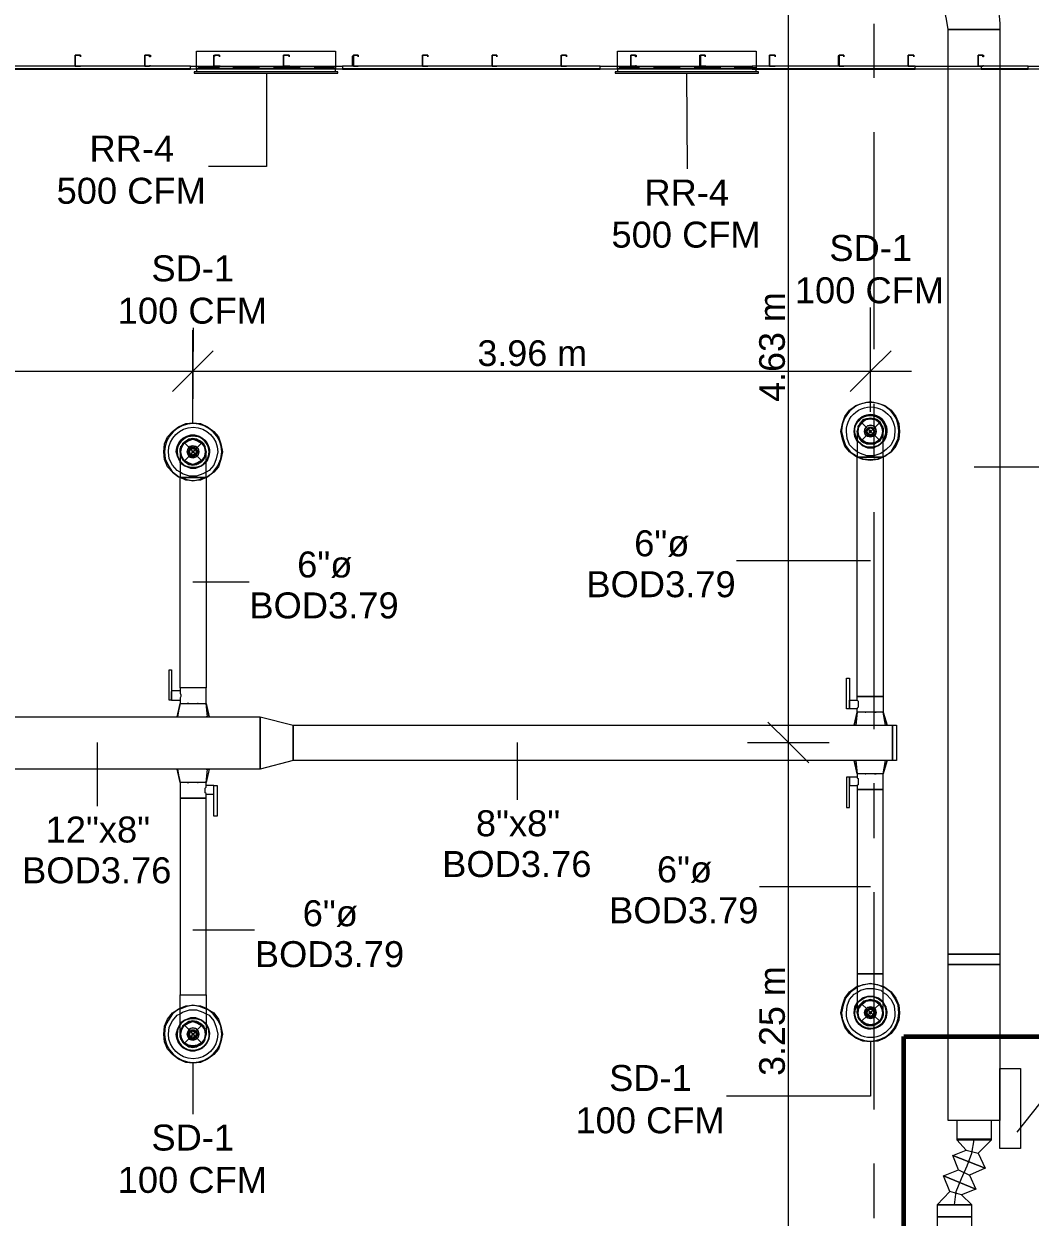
# Model space of a CAD drawing. Header units: metres. Extents: x -2 to 207, y -8 to 52.
# Drawn here: x 35.04 to 40.92, y 14.51 to 21.48 of the extents above; entities that cross this region are included whole.
import ezdxf

# ---------------------------------------------------------------- set-up
doc = ezdxf.new("R2010")
doc.units = ezdxf.units.M
doc.layers.add('HVAC - Ductos', color=5, linetype='Continuous', lineweight=0)
doc.layers.add('PDF_Text', color=7, linetype='Continuous', lineweight=0)
doc.layers.add('PDF_Geometry', color=7, linetype='Continuous', lineweight=0, true_color=0xaaaaaa)
doc.styles.add('PDF Helvetica', font='')
doc.styles.get('PDF Helvetica').set_extended_font_data('Helvetica')

msp = doc.modelspace()

# ---------------------------------------------------------------- linework, layer by layer
at = {"layer": 'HVAC - Ductos', "lineweight": 0}
for points in [[(39.5074, 9.1378), (39.5074, 10.0678), (39.5074, 14.0264), (39.5074, 17.2794), (39.5074, 22.1452)], [(36.8728, 21.2014), (36.8591, 21.2014), (36.8591, 21.2197), (36.0481, 21.2197), (36.0481, 21.3205), (36.8591, 21.3205), (36.8591, 21.2197), (36.0481, 21.2197), (36.0481, 21.2014), (36.0344, 21.2014), (36.0344, 21.1922), (36.8728, 21.1922), (36.8728, 21.2014), (36.0344, 21.2014)], [(39.3332, 21.2014), (39.3195, 21.2014), (39.3195, 21.2197), (38.5085, 21.2197), (38.5085, 21.3205), (39.3195, 21.3205), (39.3195, 21.2197), (38.5085, 21.2197), (38.5085, 21.2014), (38.4948, 21.2014), (38.4948, 21.1922), (39.3332, 21.1922), (39.3332, 21.2014), (38.4948, 21.2014)], [(36.0573, 21.1922), (36.8499, 21.1922)], [(36.4559, 21.1922), (36.4559, 20.647), (36.1169, 20.647)], [(38.5177, 21.1922), (39.3103, 21.1922)], [(38.9117, 21.1922), (38.9163, 20.6332)], [(39.9884, 19.2725), (39.9884, 19.8223)], [(36.0252, 19.1488), (36.0298, 19.7032)], [(36.0252, 19.2129), (36.0252, 19.4511), (36.0252, 19.6894)], [(39.9884, 19.2129), (39.9884, 19.4511), (39.9884, 19.6894)], [(36.1444, 19.5703), (36.0252, 19.4511), (35.9061, 19.332)], [(40.1075, 19.5703), (39.9884, 19.4511), (39.8693, 19.332)], [(28.1402, 19.4511), (30.8113, 19.4511), (31.4435, 19.4511), (32.5157, 19.4511), (36.0252, 19.4511), (40.2267, 19.4511)], [(39.9151, 19.1258), (39.9151, 19.1304), (39.9197, 19.1304)], [(39.9197, 19.0754), (39.9151, 19.0984), (39.9197, 19.1258)], [(39.9243, 19.1396), (39.9197, 19.135)], [(39.9243, 19.1304), (39.9334, 19.1534), (39.9564, 19.1671)], [(39.9564, 19.1671), (39.9564, 19.1716), (39.961, 19.1716)], [(39.961, 19.1671), (39.9884, 19.1716), (40.0113, 19.1671)], [(40.0113, 19.1716), (40.0159, 19.1716), (40.0205, 19.1671)], [(40.0205, 19.1671), (40.0388, 19.1534), (40.0526, 19.1304)], [(40.0572, 19.1304), (40.0572, 19.1258)], [(40.0572, 19.1258), (40.0617, 19.0984), (40.0572, 19.0754), (40.0572, 19.0708), (40.0572, 19.0663)], [(35.9932, 19.048), (35.9978, 19.048), (36.0024, 19.048)], [(36.0024, 19.048), (36.0252, 19.0526), (36.0527, 19.048)], [(36.0527, 19.048), (36.0573, 19.048)], [(39.9105, 19.0984), (39.9105, 19.0938), (39.9105, 19.0754), (39.9105, 19.0434), (39.9105, 19.0067), (39.9105, 18.9655), (39.9105, 18.9472), (39.9151, 18.9472), (39.9197, 18.9472), (39.9334, 18.9472), (39.9472, 18.9472), (39.9655, 18.9472), (39.9884, 18.9472), (40.0068, 18.9472), (40.025, 18.9472), (40.0434, 18.9472), (40.0526, 18.9472), (40.0617, 18.9472), (40.0617, 18.9884), (40.0617, 19.0296), (40.0617, 19.0617), (40.0617, 19.0846), (40.0617, 19.0984)], [(39.9105, 19.0938), (39.9151, 19.08), (39.9197, 19.0617), (39.9334, 19.0434), (39.9472, 19.0342), (39.9655, 19.025), (39.9884, 19.025), (39.961, 19.0296), (39.9564, 19.0296)], [(39.9197, 19.0663), (39.9151, 19.0708), (39.9151, 19.0754)], [(39.9564, 19.0342), (39.9334, 19.048), (39.9243, 19.0663)], [(40.0205, 19.0296), (40.0159, 19.0296), (40.0113, 19.0296), (39.9884, 19.025), (40.0068, 19.025), (40.025, 19.0342), (40.0434, 19.0434), (40.0526, 19.0617), (40.0617, 19.08), (40.0617, 19.0938)], [(40.0526, 19.0663), (40.0388, 19.048), (40.0205, 19.0342)], [(35.9565, 18.9563), (35.9519, 18.9792), (35.9565, 19.0022)], [(35.9519, 18.9792), (35.9519, 18.9747), (35.9519, 18.9563), (35.9519, 18.9243), (35.9519, 18.8876), (35.9519, 18.8464), (35.9519, 18.8281), (35.9611, 18.8281), (35.9748, 18.8281), (35.9886, 18.8281), (36.007, 18.8281), (36.0252, 18.8281), (36.0481, 18.8281), (36.0665, 18.8281), (36.0802, 18.8281), (36.094, 18.8281), (36.0986, 18.8281), (36.1032, 18.8281), (36.1032, 18.8693), (36.1032, 18.9105), (36.1032, 18.9426), (36.1032, 18.9655), (36.1032, 18.9792)], [(35.9519, 18.9747), (35.9519, 18.9609), (35.9611, 18.9426), (35.9748, 18.9243), (35.9886, 18.9151), (36.007, 18.9059), (36.0252, 18.9013), (36.0481, 18.9059), (36.0665, 18.9151), (36.0802, 18.9243), (36.094, 18.9426), (36.0986, 18.9609), (36.1032, 18.9747)], [(35.9565, 19.0067), (35.9565, 19.0113)], [(35.9611, 19.0113), (35.9748, 19.0296), (35.9978, 19.0434)], [(36.0573, 19.0434), (36.0802, 19.0296), (36.094, 19.0113)], [(36.094, 19.0113), (36.0986, 19.0067)], [(36.094, 19.0022), (36.0986, 18.9792), (36.094, 18.9563)], [(40.0617, 18.9792), (40.048, 18.9701), (40.0068, 18.9563), (39.9655, 18.9563), (39.9288, 18.9701), (39.9105, 18.9792)], [(35.9565, 18.9472), (35.9565, 18.9518)], [(35.9978, 18.9151), (35.9748, 18.9288), (35.9611, 18.9472)], [(36.0024, 18.9059), (35.9978, 18.9105), (35.9932, 18.9105)], [(36.0527, 18.9105), (36.0252, 18.9059), (36.0024, 18.9105)], [(36.0573, 18.9105), (36.0527, 18.9059)], [(36.0986, 18.9518), (36.094, 18.9472), (36.0802, 18.9288), (36.0573, 18.9151)], [(39.9105, 18.9518), (39.9426, 18.938), (39.9884, 18.9334), (40.0296, 18.938), (40.0617, 18.9518)], [(40.0617, 18.9472), (40.0296, 18.9334), (39.9884, 18.9288), (39.9426, 18.9334), (39.9105, 18.9472)], [(40.0617, 18.9472), (40.0526, 18.9472), (40.0434, 18.9472), (40.025, 18.9472), (40.0068, 18.9472), (39.9884, 18.9472), (39.9655, 18.9472), (39.9472, 18.9472), (39.9334, 18.9472), (39.9197, 18.9472), (39.9151, 18.9472), (39.9105, 18.9472)], [(36.1032, 18.8601), (36.0848, 18.8509), (36.0481, 18.8372), (36.007, 18.8372), (35.9657, 18.8509), (35.9519, 18.8601)], [(40.5932, 18.8921), (41.143, 18.8921)], [(35.9519, 18.8326), (35.984, 18.8189), (36.0252, 18.8097), (36.071, 18.8189), (36.1032, 18.8326)], [(36.1032, 18.8281), (36.071, 18.8143), (36.0252, 18.8097), (35.984, 18.8143), (35.9519, 18.8281)], [(36.1032, 18.8281), (36.0986, 18.8281), (36.094, 18.8281), (36.0802, 18.8281), (36.0665, 18.8281), (36.0481, 18.8281), (36.0252, 18.8281), (36.007, 18.8281), (35.9886, 18.8281), (35.9748, 18.8281), (35.9611, 18.8281), (35.9519, 18.8281)], [(39.9884, 18.3423), (39.2049, 18.3423)], [(36.0252, 18.2187), (36.3551, 18.2187)], [(39.8647, 17.481), (39.8647, 17.4856), (39.8647, 17.4902), (39.8647, 17.4948), (39.8647, 17.5039), (39.8647, 17.5085), (39.8647, 17.5176), (39.8647, 17.5222), (39.8647, 17.5268), (39.9105, 17.5268), (39.9105, 17.5497), (39.9151, 17.5497), (39.9197, 17.5497), (39.9334, 17.5497), (39.9472, 17.5497), (39.9655, 17.5497), (39.9884, 17.5497), (40.0068, 17.5497), (40.025, 17.5497), (40.0434, 17.5497), (40.0526, 17.5497), (40.0617, 17.5497), (40.0617, 17.4581), (40.0572, 17.4581), (40.0526, 17.4581), (40.0434, 17.4581), (40.025, 17.4581), (40.0068, 17.4581), (39.9884, 17.4581), (39.9655, 17.4581), (39.9472, 17.4581), (39.9334, 17.4581), (39.9197, 17.4581), (39.9151, 17.4581), (39.9105, 17.4581), (39.9105, 17.4764), (39.8647, 17.4764), (39.8464, 17.4764), (39.8464, 17.6551), (39.8647, 17.6551), (39.8647, 17.4764)], [(36.1077, 17.4306), (36.1032, 17.4306), (36.1123, 17.4306), (36.1032, 17.5085), (36.1032, 17.6001), (36.0986, 17.6001), (36.094, 17.6001), (36.0802, 17.6001), (36.0665, 17.6001), (36.0481, 17.6001), (36.0252, 17.6001), (36.007, 17.6001), (35.9886, 17.6001), (35.9748, 17.6001), (35.9611, 17.6001), (35.9519, 17.6001), (35.9519, 17.5818), (35.9015, 17.5818)], [(35.9519, 17.5818), (35.9519, 17.5773), (35.9519, 17.5727), (35.9519, 17.5681), (35.9565, 17.5589), (35.9565, 17.5497), (35.9519, 17.5406), (35.9519, 17.536), (35.9519, 17.5314), (35.9519, 17.5268)], [(35.9015, 17.5314), (35.9015, 17.536), (35.9015, 17.5406), (35.9015, 17.5497), (35.9015, 17.5543), (35.9015, 17.5589), (35.9015, 17.5681), (35.9015, 17.5727), (35.9015, 17.5773)], [(35.9015, 17.5268), (35.9519, 17.5268), (35.9519, 17.5085), (35.9565, 17.5085), (35.9519, 17.5085), (35.9565, 17.5085), (35.9611, 17.5085), (35.9748, 17.5085), (35.9886, 17.5085), (36.007, 17.5085), (36.0252, 17.5085), (36.0481, 17.5085), (36.0665, 17.5085), (36.0802, 17.5085), (36.094, 17.5085), (36.0986, 17.5085), (36.1032, 17.5085)], [(39.9105, 17.5268), (39.9151, 17.5222), (39.9151, 17.5176), (39.9151, 17.5085), (39.9151, 17.4994), (39.9151, 17.4902), (39.9151, 17.4856), (39.9105, 17.481), (39.9105, 17.4764)], [(35.9382, 17.4306), (35.9519, 17.5085), (35.9336, 17.4306), (35.9382, 17.4306), (35.9427, 17.4306), (35.9519, 17.4306)], [(35.9336, 17.4306), (35.9519, 17.5085)], [(36.1214, 17.4306), (36.1032, 17.5085), (36.1214, 17.4306)], [(39.8922, 17.3802), (39.9105, 17.4581), (39.8922, 17.3802)], [(39.9105, 17.4581), (39.9013, 17.3802), (39.9105, 17.3802)], [(40.0617, 17.3802), (40.0709, 17.3802), (40.0754, 17.3802), (40.08, 17.3802), (40.0846, 17.3802), (40.0617, 17.4581), (40.0846, 17.3802), (40.08, 17.3802)], [(40.0754, 17.3802), (40.0617, 17.4581)], [(35.9565, 17.4306), (35.9703, 17.4306), (35.9748, 17.4306)], [(35.9794, 17.4306), (35.984, 17.4306), (35.9932, 17.4306), (36.007, 17.4306), (36.0115, 17.4306), (36.0161, 17.4306), (36.039, 17.4306)], [(36.0436, 17.4306), (36.0481, 17.4306), (36.0619, 17.4306), (36.071, 17.4306), (36.0756, 17.4306), (36.0802, 17.4306), (36.0986, 17.4306)], [(36.4193, 17.4306), (36.6117, 17.3802)], [(36.4193, 17.1237), (36.4193, 17.4306)], [(36.6117, 17.3802), (36.6117, 17.1741)], [(39.3882, 17.3986), (39.5074, 17.2794), (39.6264, 17.1603)], [(39.9151, 17.3802), (39.9334, 17.3802), (39.938, 17.3802), (39.9426, 17.3802), (39.9518, 17.3802), (39.9655, 17.3802), (39.9701, 17.3802)], [(39.9747, 17.3802), (39.9976, 17.3802), (40.0022, 17.3802), (40.0068, 17.3802), (40.0205, 17.3802), (40.0296, 17.3802), (40.0342, 17.3802), (40.0434, 17.3802), (40.0572, 17.3802)], [(35.4663, 17.2794), (35.4663, 16.9083)], [(37.9221, 17.2794), (37.9221, 16.945)], [(39.2691, 17.2794), (39.5074, 17.2794), (39.7456, 17.2794)], [(36.6117, 17.1741), (36.4193, 17.1237)], [(40.0617, 17.0961), (40.0572, 17.0961), (40.0526, 17.0961), (40.0434, 17.0961), (40.025, 17.0961), (40.0068, 17.0961), (39.9884, 17.0961), (39.9655, 17.0961), (39.9472, 17.0961), (39.9334, 17.0961), (39.9197, 17.0961), (39.9151, 17.0961), (39.9105, 17.0961), (39.9105, 17.0779), (39.8647, 17.0779), (39.8464, 17.0779), (39.8464, 16.8992), (39.8647, 16.8992), (39.8647, 17.0779), (39.8647, 17.0733), (39.8647, 17.0687), (39.8647, 17.0641), (39.8647, 17.0595), (39.8647, 17.0503), (39.8647, 17.0458), (39.8647, 17.0366), (39.8647, 17.032), (39.8647, 17.0275), (39.9105, 17.0275), (39.9105, 17.0045), (39.9151, 17.0045), (39.9197, 17.0045), (39.9334, 17.0045), (39.9472, 17.0045), (39.9655, 17.0045), (39.9884, 17.0045), (40.0068, 17.0045), (40.025, 17.0045), (40.0434, 17.0045), (40.0526, 17.0045), (40.0617, 17.0045), (40.0617, 17.0961), (40.0754, 17.1741)], [(39.9105, 17.1741), (39.9013, 17.1741), (39.8967, 17.1741), (39.8922, 17.1741), (39.8967, 17.1741)], [(39.8922, 17.1741), (39.9105, 17.0961), (39.8922, 17.1741)], [(39.9013, 17.1741), (39.9105, 17.0961)], [(39.9701, 17.1741), (39.9655, 17.1741), (39.9518, 17.1741), (39.9426, 17.1741), (39.938, 17.1741), (39.9334, 17.1741), (39.9151, 17.1741)], [(40.0572, 17.1741), (40.0434, 17.1741), (40.0342, 17.1741), (40.0296, 17.1741), (40.0205, 17.1741), (40.0068, 17.1741), (40.0022, 17.1741), (39.9976, 17.1741), (39.9747, 17.1741)], [(40.08, 17.1741), (40.0846, 17.1741), (40.0617, 17.0961), (40.0846, 17.1741), (40.08, 17.1741), (40.0754, 17.1741), (40.0709, 17.1741), (40.0617, 17.1741)], [(35.9519, 17.1237), (35.9427, 17.1237), (35.9382, 17.1237), (35.9336, 17.1237)], [(35.9336, 17.1237), (35.9519, 17.0458), (35.9336, 17.1237)], [(35.9519, 17.0458), (35.9565, 17.0458), (35.9519, 17.0458), (35.9382, 17.1237)], [(36.1032, 17.1237), (36.1123, 17.1237), (36.1169, 17.1237), (36.1214, 17.1237), (36.1032, 17.0458), (36.0986, 17.0458), (36.094, 17.0458), (36.0802, 17.0458), (36.0665, 17.0458), (36.0481, 17.0458), (36.0252, 17.0458), (36.007, 17.0458), (35.9886, 17.0458), (35.9748, 17.0458), (35.9611, 17.0458), (35.9565, 17.0458), (35.9519, 17.0458), (35.9519, 16.9541), (35.9611, 16.9541), (35.9748, 16.9541), (35.9886, 16.9541), (36.007, 16.9541), (36.0252, 16.9541), (36.0481, 16.9541), (36.0665, 16.9541), (36.0802, 16.9541), (36.094, 16.9541), (36.0986, 16.9541), (36.1032, 16.9541), (36.1032, 16.977), (36.149, 16.977), (36.149, 16.9816), (36.149, 16.9862), (36.149, 16.9954), (36.149, 16.9999), (36.149, 17.0091), (36.149, 17.0137), (36.149, 17.0183), (36.149, 17.0229)], [(35.9748, 17.1237), (35.9703, 17.1237), (35.9565, 17.1237)], [(36.039, 17.1237), (36.0161, 17.1237), (36.0115, 17.1237), (36.007, 17.1237), (35.9932, 17.1237), (35.984, 17.1237), (35.9794, 17.1237)], [(36.0986, 17.1237), (36.0802, 17.1237), (36.0756, 17.1237), (36.071, 17.1237), (36.0619, 17.1237), (36.0481, 17.1237), (36.0436, 17.1237)], [(36.149, 17.0275), (36.1032, 17.0275), (36.1032, 17.0458), (36.1123, 17.1237)], [(36.1169, 17.1237), (36.1214, 17.1237), (36.1032, 17.0458)], [(36.1032, 16.977), (36.1032, 16.9816), (36.0986, 16.9862), (36.0986, 16.9954), (36.0986, 17.0045), (36.0986, 17.0137), (36.1032, 17.0183), (36.1032, 17.0229), (36.1032, 17.0275)], [(39.9105, 17.0779), (39.9105, 17.0733), (39.9151, 17.0687), (39.9151, 17.0641), (39.9151, 17.0549), (39.9151, 17.0458), (39.9151, 17.0366), (39.9151, 17.032), (39.9105, 17.0275)], [(39.9884, 16.4364), (39.3378, 16.4364)], [(36.0252, 16.1844), (36.3872, 16.1844)], [(40.0617, 15.8545), (40.0709, 15.8499), (40.1075, 15.8225), (40.135, 15.7858), (40.1534, 15.7446), (40.1579, 15.6988), (40.1534, 15.6575), (40.135, 15.6163), (40.1075, 15.5796), (40.0709, 15.5521), (40.0296, 15.5338), (39.9884, 15.5292), (39.9426, 15.5338), (39.9013, 15.5521), (39.8647, 15.5796), (39.8372, 15.6163), (39.8235, 15.6575), (39.8143, 15.6988), (39.8235, 15.7446), (39.8372, 15.7858), (39.8647, 15.8225), (39.9013, 15.8499), (39.9105, 15.8545)], [(39.9105, 15.8545), (39.9426, 15.8636), (39.9884, 15.8728), (40.0296, 15.8636), (40.0617, 15.8545)], [(40.0617, 15.8499), (40.0296, 15.8636), (39.9884, 15.8682), (39.9426, 15.8636), (39.9105, 15.8499)], [(39.9105, 15.8179), (39.9288, 15.8316), (39.9655, 15.8408), (40.0068, 15.8408), (40.048, 15.8316), (40.0617, 15.8179)], [(35.9519, 15.575), (35.9519, 15.5796), (35.9519, 15.5933), (35.9519, 15.6209), (35.9519, 15.653), (35.9519, 15.6988), (35.9519, 15.7492), (35.9519, 15.8041), (35.9611, 15.8041), (35.9748, 15.8041), (35.9886, 15.8041), (36.007, 15.8041), (36.0252, 15.8041), (36.0481, 15.8041), (36.0665, 15.8041), (36.0802, 15.8041), (36.094, 15.8041), (36.0986, 15.8041), (36.1032, 15.8041), (36.1032, 15.7674), (36.1032, 15.717), (36.1032, 15.6712), (36.1032, 15.63), (36.1032, 15.6025), (36.1032, 15.5796), (36.1032, 15.575), (36.0986, 15.5567), (36.094, 15.5384), (36.0802, 15.5201), (36.0665, 15.5109), (36.0802, 15.5201), (36.094, 15.5384), (36.0986, 15.5567), (36.1032, 15.575), (36.1032, 15.5842), (36.1032, 15.575)], [(39.9105, 15.7079), (39.9151, 15.7216), (39.9197, 15.74), (39.9334, 15.7537), (39.9564, 15.7674), (39.9564, 15.772), (39.961, 15.772)], [(40.0113, 15.772), (40.0159, 15.772), (40.0205, 15.7674), (40.0388, 15.7537), (40.0526, 15.7354), (40.0572, 15.7216), (40.0617, 15.6988), (40.0572, 15.6804), (40.0526, 15.6621), (40.0388, 15.6484), (40.025, 15.6346), (40.0068, 15.63), (39.9884, 15.6254), (39.9701, 15.63), (39.9518, 15.6346), (39.9334, 15.6484), (39.9243, 15.6621)], [(40.0617, 15.7079), (40.0617, 15.7216), (40.0526, 15.74), (40.0434, 15.7537), (40.025, 15.7674), (40.0068, 15.772), (39.9884, 15.7766), (39.9655, 15.772), (39.9472, 15.7674), (39.9334, 15.7537), (39.9518, 15.7629), (39.9701, 15.772), (39.9884, 15.772), (40.0068, 15.772), (40.025, 15.7629), (40.0388, 15.7537)], [(39.961, 15.7674), (39.9884, 15.772), (40.0113, 15.7674)], [(36.1032, 15.7262), (36.1123, 15.7216), (36.149, 15.6988), (36.1764, 15.6621), (36.1902, 15.6209), (36.1994, 15.575), (36.1902, 15.5292), (36.1764, 15.488), (36.149, 15.4559), (36.1123, 15.4285), (36.071, 15.4101), (36.0252, 15.4055), (35.984, 15.4101), (35.9427, 15.4285), (35.9061, 15.4559), (35.8786, 15.488), (35.8603, 15.5292), (35.8557, 15.575), (35.8603, 15.6209), (35.8786, 15.6621), (35.9061, 15.6988), (35.9427, 15.7216), (35.9519, 15.7262)], [(36.1032, 15.7216), (36.071, 15.7354), (36.0252, 15.7446), (35.984, 15.7354), (35.9519, 15.7216)], [(35.9519, 15.7262), (35.984, 15.74), (36.0252, 15.7446), (36.071, 15.74), (36.1032, 15.7262)], [(35.9519, 15.6942), (35.9657, 15.7034), (36.007, 15.717), (36.0481, 15.717), (36.0848, 15.7034), (36.1032, 15.6942)], [(39.9197, 15.6621), (39.9243, 15.6621), (39.9151, 15.6804), (39.9151, 15.6988), (39.9151, 15.7216), (39.9243, 15.7354), (39.9334, 15.7537)], [(39.9151, 15.7262), (39.9151, 15.7308), (39.9197, 15.7308)], [(39.9197, 15.6758), (39.9151, 15.6988), (39.9197, 15.7262)], [(39.9243, 15.7308), (39.9334, 15.7492)], [(40.0388, 15.7492), (40.0526, 15.7308)], [(40.0572, 15.7308), (40.0572, 15.7262), (40.0617, 15.6988), (40.0572, 15.6758)], [(36.0527, 15.6484), (36.0573, 15.6438), (36.0802, 15.6254), (36.0894, 15.6117), (36.0986, 15.5933), (36.094, 15.6117), (36.0802, 15.63), (36.0665, 15.6392), (36.0481, 15.6484), (36.0252, 15.653), (36.007, 15.6484), (35.9886, 15.6392), (35.9748, 15.63), (35.9611, 15.6117), (35.9519, 15.5933), (35.9519, 15.5842)], [(36.1032, 15.5842), (36.0986, 15.5933), (36.0986, 15.575), (36.0986, 15.5567), (36.0894, 15.5384), (36.0802, 15.5247), (36.0619, 15.5109), (36.0665, 15.5109), (36.0619, 15.5109), (36.0436, 15.5063), (36.0252, 15.5017), (36.007, 15.5063), (35.9886, 15.5109), (35.9748, 15.5247), (35.9611, 15.5384), (35.9565, 15.5567), (35.9519, 15.575), (35.9565, 15.5933), (35.9611, 15.6117), (35.9748, 15.6254), (35.9886, 15.6392), (36.007, 15.6484), (36.0252, 15.6484), (36.0436, 15.6484), (36.0619, 15.6392), (36.0802, 15.6254), (36.094, 15.6071), (36.0986, 15.6025)], [(35.9611, 15.6071), (35.9748, 15.6254), (35.9978, 15.6438)], [(35.9932, 15.6438), (35.9978, 15.6438), (36.0024, 15.6484)], [(36.0024, 15.6438), (36.0252, 15.6484), (36.0527, 15.6438)], [(39.9197, 15.6712), (39.9151, 15.6712), (39.9151, 15.6758)], [(39.9564, 15.6346), (39.9334, 15.6484), (39.9243, 15.6667)], [(39.961, 15.63), (39.9564, 15.63)], [(40.0113, 15.63), (39.9884, 15.6254), (39.961, 15.63)], [(40.0205, 15.63), (40.0159, 15.63), (40.0113, 15.63)], [(40.0526, 15.6712), (40.0388, 15.6484), (40.0205, 15.6346)], [(40.0572, 15.6758), (40.0572, 15.6712)], [(35.9565, 15.5521), (35.9519, 15.575), (35.9565, 15.6025), (35.9565, 15.6071)], [(36.094, 15.6025), (36.0986, 15.575), (36.094, 15.5521)], [(35.9565, 15.543), (35.9565, 15.5476)], [(35.9978, 15.5109), (35.9748, 15.5247), (35.9611, 15.543)], [(36.0024, 15.5063), (35.9978, 15.5063), (35.9932, 15.5063)], [(36.0527, 15.5063), (36.0252, 15.5017), (36.0024, 15.5063)], [(36.0573, 15.5063), (36.0527, 15.5063)], [(36.094, 15.543), (36.0802, 15.5247), (36.0573, 15.5109)], [(36.0986, 15.5476), (36.094, 15.543)], [(39.9884, 15.5292), (39.9884, 15.2131), (39.1454, 15.2131)], [(40.8452, 15.0023), (41.2484, 15.5109), (41.8532, 15.5109)], [(36.0252, 15.4055), (36.0252, 15.1077)], [(40.5474, 14.8969), (40.4924, 14.9565), (40.694, 14.9565), (40.6161, 14.8787), (40.6574, 14.7916), (40.4695, 14.8649), (40.5474, 14.8969), (40.6161, 14.8787)], [(40.4786, 14.5762), (40.4878, 14.6541), (40.5199, 14.732), (40.552, 14.8053), (40.5794, 14.8787), (40.5932, 14.9565)], [(40.4924, 14.9565), (40.497, 14.9565), (40.5153, 14.9565), (40.5428, 14.9565), (40.5748, 14.9565), (40.6115, 14.9565), (40.6436, 14.9565), (40.6711, 14.9565), (40.6894, 14.9565), (40.694, 14.9565)], [(40.5016, 14.7824), (40.4695, 14.8649), (40.6574, 14.7916), (40.5657, 14.7503), (40.6024, 14.6678), (40.4145, 14.7458), (40.5016, 14.7824), (40.5657, 14.7503)], [(40.4511, 14.6541), (40.4145, 14.7458), (40.6024, 14.6678), (40.5199, 14.6358), (40.4511, 14.6541), (40.3779, 14.5762), (40.3779, 14.5075), (40.3916, 14.5075), (40.4054, 14.5075), (40.4283, 14.5075), (40.4511, 14.5075), (40.4786, 14.5075), (40.5062, 14.5075), (40.529, 14.5075), (40.5474, 14.5075), (40.5657, 14.5075), (40.5748, 14.5075), (40.5794, 14.5075), (40.5794, 14.5762), (40.3779, 14.5762), (40.5794, 14.5762), (40.5199, 14.6358)]]:
    msp.add_lwpolyline(points, dxfattribs=at)
for points in [[(40.7444, 21.4488), (40.442, 21.4488), (40.4328, 21.5083), (40.4191, 21.5679), (40.387, 21.6183), (40.3503, 21.6641), (40.3045, 21.7053), (40.2541, 21.7328), (40.1946, 21.7512), (40.135, 21.7557), (40.135, 22.0581), (40.135, 21.7557), (35.9015, 21.7557), (35.9015, 22.0581), (40.135, 22.0581, -0.417539)], [(40.0617, 19.0388), (40.08, 19.0663), (40.0846, 19.0984, 1.01838), (39.8922, 19.0984), (39.9013, 19.0663), (39.9105, 19.048, -1.352462), (40.08, 19.0984), (40.0754, 19.0663), (40.0617, 19.048, 1.352455), (39.8922, 19.0984, -1.434913)], [(36.1214, 18.9792, 1.01032), (35.929, 18.9792, -1.404475), (36.1032, 18.9197), (36.1169, 18.9472), (36.1214, 18.9792), (36.1169, 18.9472), (36.1032, 18.9243, 1.368451), (35.9336, 18.9792), (35.9382, 18.9472), (35.9519, 18.9243, -1.368444)], [(39.8922, 15.6988, 1.296912), (40.0663, 15.7492), (40.0754, 15.7308), (40.08, 15.6988, -1.315147), (39.9105, 15.7492), (39.9013, 15.7308), (39.8922, 15.6988, 0.96328), (40.0846, 15.6988), (40.08, 15.7354), (40.0617, 15.7583, -1.406801)], [(35.9519, 15.63), (35.9382, 15.6071), (35.9336, 15.575, 1.397723), (36.1032, 15.63), (36.1169, 15.6071), (36.1214, 15.575), (36.1169, 15.6071), (36.1032, 15.6346, -1.386742), (35.929, 15.575, 1.018395), (36.1214, 15.575, -1.397704)]]:
    msp.add_lwpolyline(points, format="xyb", close=True, dxfattribs=at)
for points in [[(40.442, 16.0423), (40.442, 21.4488), (40.7444, 21.4488), (40.7444, 16.0423)], [(36.0573, 21.2243), (36.181, 21.2243)], [(36.2589, 21.2243), (36.4147, 21.2243)], [(36.4971, 21.2243), (36.653, 21.2243)], [(36.7354, 21.2243), (36.8545, 21.2243)], [(38.5177, 21.2243), (38.6368, 21.2243)], [(38.7193, 21.2243), (38.875, 21.2243)], [(38.9575, 21.2243), (39.1133, 21.2243)], [(39.1912, 21.2243), (39.3149, 21.2243)], [(39.9105, 17.5497), (39.9105, 18.9472), (39.9013, 18.9518), (39.8647, 18.9792), (39.8372, 19.0113), (39.8235, 19.0526), (39.8143, 19.0984), (39.8235, 19.1442), (39.8372, 19.1854), (39.8647, 19.2221), (39.9013, 19.2496), (39.9426, 19.2633), (39.9884, 19.2725), (40.0296, 19.2633), (40.0709, 19.2496), (40.1075, 19.2221), (40.135, 19.1854), (40.1534, 19.1442), (40.1579, 19.0984), (40.1534, 19.0526), (40.135, 19.0113), (40.1075, 18.9792), (40.0709, 18.9518), (40.0617, 18.9472), (40.0617, 17.5497), (40.0526, 17.5497), (40.0434, 17.5497), (40.025, 17.5497), (40.0068, 17.5497), (39.9884, 17.5497), (39.9655, 17.5497), (39.9472, 17.5497), (39.9334, 17.5497), (39.9197, 17.5497), (39.9151, 17.5497)], [(35.9519, 17.6001), (35.9519, 18.8281), (35.9427, 18.8326), (35.9061, 18.8601), (35.8786, 18.8921), (35.8603, 18.9334), (35.8557, 18.9792), (35.8603, 19.025), (35.8786, 19.0663), (35.9061, 19.0984), (35.9427, 19.1258), (35.984, 19.1442), (36.0252, 19.1488), (36.071, 19.1442), (36.1123, 19.1258), (36.149, 19.0984), (36.1764, 19.0663), (36.1902, 19.025), (36.1994, 18.9792), (36.1902, 18.9334), (36.1764, 18.8921), (36.149, 18.8601), (36.1123, 18.8326), (36.1032, 18.8281), (36.1032, 17.6001), (36.0986, 17.6001), (36.094, 17.6001), (36.0802, 17.6001), (36.0665, 17.6001), (36.0481, 17.6001), (36.0252, 17.6001), (36.007, 17.6001), (35.9886, 17.6001), (35.9748, 17.6001), (35.9611, 17.6001)], [(39.9105, 19.0984), (39.9151, 19.1167), (39.9197, 19.135), (39.9151, 19.1167), (39.9105, 19.0984), (39.9105, 19.0938)], [(40.0526, 19.0708), (40.0388, 19.048), (40.0159, 19.0342), (39.9884, 19.0296), (39.961, 19.0342), (39.938, 19.048), (39.9197, 19.0708), (39.9151, 19.0984), (39.9197, 19.1258), (39.938, 19.1488), (39.961, 19.1671), (39.9884, 19.1716), (40.0159, 19.1671), (40.0388, 19.1488), (40.0526, 19.1258), (40.0572, 19.0984)], [(40.0572, 19.08), (40.0526, 19.0617), (40.0388, 19.048), (40.025, 19.0342), (40.0068, 19.0296), (39.9884, 19.025), (39.9701, 19.0296), (39.9518, 19.0342), (39.9334, 19.048), (39.9243, 19.0617), (39.9151, 19.08), (39.9151, 19.0984), (39.9151, 19.1167), (39.9243, 19.135), (39.9334, 19.1534), (39.9518, 19.1625), (39.9701, 19.1716), (39.9884, 19.1716), (40.0068, 19.1716), (40.025, 19.1625), (40.0388, 19.1534), (40.0526, 19.135), (40.0572, 19.1167), (40.0617, 19.0984)], [(40.0617, 19.0938), (40.0617, 19.0984), (40.0617, 19.1167), (40.0526, 19.135), (40.0434, 19.1534), (40.025, 19.1671), (40.0068, 19.1716), (39.9884, 19.1762), (39.9655, 19.1716), (39.9472, 19.1671), (39.9334, 19.1534), (39.9243, 19.1396), (39.9334, 19.1534), (39.9472, 19.1671), (39.9655, 19.1716), (39.9884, 19.1762), (40.0068, 19.1716), (40.025, 19.1671), (40.0434, 19.1534), (40.0526, 19.135), (40.0617, 19.1167), (40.0617, 19.0984)], [(39.9564, 19.1167), (39.9518, 19.0984), (39.9564, 19.1167), (39.9701, 19.1304), (39.9884, 19.135), (40.0068, 19.1304), (40.0159, 19.1167), (40.0205, 19.0984), (40.0159, 19.1167), (40.0022, 19.1304), (39.9884, 19.135), (39.9701, 19.1304)], [(39.9655, 19.1121), (39.961, 19.0984), (39.9655, 19.1121), (39.9792, 19.1213), (39.9976, 19.1213), (40.0068, 19.1121), (40.0113, 19.0984), (40.0068, 19.1121), (39.993, 19.1213), (39.9792, 19.1213)], [(40.0022, 19.0846), (39.9884, 19.08), (39.9747, 19.0846), (39.9655, 19.0984), (39.9747, 19.1121), (39.9884, 19.1213), (40.0022, 19.1121), (40.0068, 19.0984)], [(35.9519, 18.9792), (35.9519, 18.9976), (35.9611, 19.0159), (35.9748, 19.0342), (35.9886, 19.0434), (36.007, 19.0526), (36.0252, 19.0571), (36.0481, 19.0526), (36.0665, 19.0434), (36.0802, 19.0342), (36.094, 19.0159), (36.0986, 18.9976), (36.1032, 18.9792), (36.1032, 18.9747), (36.1032, 18.9792), (36.0986, 18.9976), (36.094, 19.0159), (36.0802, 19.0342), (36.0665, 19.0434), (36.0481, 19.0526), (36.0252, 19.0571), (36.007, 19.0526), (35.9886, 19.0434), (35.9748, 19.0342), (35.9611, 19.0159), (35.9519, 18.9976), (35.9519, 18.9792), (35.9519, 18.9747)], [(36.0986, 18.9609), (36.0894, 18.9426), (36.0802, 18.9288), (36.0619, 18.9151), (36.0436, 18.9059), (36.0252, 18.9059), (36.007, 18.9059), (35.9886, 18.9151), (35.9748, 18.9288), (35.9611, 18.9426), (35.9565, 18.9609), (35.9519, 18.9792), (35.9565, 18.9976), (35.9611, 19.0159), (35.9748, 19.0296), (35.9886, 19.0434), (36.007, 19.0526), (36.0252, 19.0526), (36.0436, 19.0526), (36.0619, 19.0434), (36.0802, 19.0296), (36.0894, 19.0159), (36.0986, 18.9976), (36.0986, 18.9792)], [(36.094, 18.9518), (36.0756, 18.9288), (36.0527, 18.9151), (36.0252, 18.9059), (35.9978, 18.9151), (35.9748, 18.9288), (35.9611, 18.9518), (35.9565, 18.9792), (35.9611, 19.0067), (35.9748, 19.0296), (35.9978, 19.0434), (36.0252, 19.0526), (36.0527, 19.0434), (36.0756, 19.0296), (36.094, 19.0067), (36.0986, 18.9792)], [(39.8922, 19.0984), (39.8967, 19.0663), (39.9105, 19.0388), (39.8967, 19.0663)], [(39.9151, 19.0388), (39.9426, 19.0159), (39.9701, 19.0067), (40.0022, 19.0067), (40.0342, 19.0159), (40.0022, 19.0022), (39.9701, 19.0022), (39.938, 19.0159), (39.9151, 19.0388), (39.9105, 19.0388), (39.9151, 19.0388), (39.9105, 19.048)], [(40.0572, 19.0388), (40.0617, 19.048), (40.0572, 19.0388), (40.0342, 19.0159), (40.0022, 19.0067), (39.9701, 19.0067), (39.9426, 19.0159), (39.9151, 19.0388), (39.938, 19.0159), (39.9701, 19.0022), (40.0022, 19.0022), (40.0342, 19.0159), (40.0617, 19.0388), (40.0342, 19.0159)], [(40.0159, 19.08), (40.0205, 19.0984), (40.0159, 19.08), (40.0068, 19.0708), (39.9884, 19.0663), (39.9701, 19.0708), (39.9564, 19.08), (39.9518, 19.0984), (39.9564, 19.08), (39.9701, 19.0708), (39.9884, 19.0663), (40.0022, 19.0708)], [(40.0068, 19.0846), (40.0113, 19.0984), (40.0068, 19.0846), (39.9976, 19.0754), (39.9792, 19.0754), (39.9655, 19.0846), (39.961, 19.0984), (39.9655, 19.0846), (39.9792, 19.0754), (39.993, 19.0754)], [(39.9884, 19.0938), (39.993, 19.0984), (39.9884, 19.0938), (39.9838, 19.0938), (39.9792, 19.0984), (39.9838, 19.103), (39.9884, 19.103), (39.993, 19.0984), (39.9884, 19.103), (39.9838, 19.103), (39.9838, 19.0984), (39.9838, 19.0938)], [(35.929, 18.9792), (35.9382, 18.9472), (35.9519, 18.9197), (35.9382, 18.9472)], [(35.9978, 18.9976), (35.9932, 18.9792), (35.9978, 18.9976), (36.007, 19.0113), (36.0252, 19.0159), (36.0436, 19.0113), (36.0573, 18.9976), (36.0619, 18.9792), (36.0573, 18.9976), (36.0436, 19.0067), (36.0252, 19.0113), (36.0115, 19.0067)], [(36.0573, 18.9609), (36.0619, 18.9792), (36.0573, 18.9609), (36.0436, 18.9472), (36.0252, 18.9426), (36.007, 18.9472), (35.9978, 18.9609), (35.9932, 18.9792), (35.9978, 18.9609), (36.0115, 18.9518), (36.0252, 18.9472), (36.0436, 18.9518)], [(36.007, 18.993), (36.0024, 18.9792), (36.007, 18.993), (36.0207, 19.0022), (36.0344, 19.0022), (36.0481, 18.993), (36.0527, 18.9792), (36.0481, 18.993), (36.0344, 19.0022), (36.0207, 19.0022)], [(36.0481, 18.9655), (36.0527, 18.9792), (36.0481, 18.9655), (36.0344, 18.9563), (36.0207, 18.9563), (36.007, 18.9655), (36.0024, 18.9792), (36.007, 18.9655), (36.0207, 18.9563), (36.0344, 18.9563)], [(36.039, 18.9655), (36.0252, 18.9609), (36.0115, 18.9655), (36.007, 18.9792), (36.0115, 18.993), (36.0252, 18.9976), (36.039, 18.993), (36.0481, 18.9792)], [(36.0298, 18.9838), (36.0252, 18.9838), (36.0207, 18.9792), (36.0252, 18.9838), (36.0298, 18.9838), (36.0344, 18.9792), (36.0298, 18.9747), (36.0252, 18.9747), (36.0207, 18.9792), (36.0252, 18.9747), (36.0298, 18.9747), (36.0298, 18.9792)], [(35.9565, 18.9197), (35.9794, 18.8967), (36.0115, 18.8876), (36.0436, 18.8876), (36.0756, 18.8967), (36.0986, 18.9197), (36.1032, 18.9243), (36.0986, 18.9197), (36.0756, 18.8967), (36.0436, 18.8876), (36.0115, 18.8876), (35.9794, 18.8967), (35.9565, 18.9197), (35.9519, 18.9243)], [(36.0986, 18.9151), (36.0756, 18.8967), (36.0436, 18.883), (36.0115, 18.883), (35.9794, 18.8967), (35.9519, 18.9151), (35.9519, 18.9197), (35.9519, 18.9151), (35.9794, 18.8967), (36.0115, 18.883), (36.0436, 18.883), (36.0756, 18.8967), (36.0986, 18.9151), (36.1032, 18.9197)], [(35.8878, 17.7055), (35.9015, 17.7055), (35.9015, 17.5268), (35.8878, 17.5268)], [(36.0024, 17.5085), (35.9978, 17.5085), (35.9932, 17.5085), (35.9978, 17.5085)], [(36.0573, 17.5085), (36.0527, 17.5085)], [(39.961, 17.4581), (39.9564, 17.4581)], [(40.0205, 17.4581), (40.0159, 17.4581), (40.0113, 17.4581), (40.0159, 17.4581)], [(36.4193, 17.1237), (32.8456, 17.1237), (32.8456, 17.4306), (36.4193, 17.4306)], [(36.1169, 17.4306), (36.1214, 17.4306)], [(36.6117, 17.3802), (40.1167, 17.3802), (40.1167, 17.1741), (36.6117, 17.1741)], [(39.8922, 17.3802), (39.8967, 17.3802)], [(40.1396, 17.3802), (40.1396, 17.1741), (40.1167, 17.1741), (40.1167, 17.3802)], [(39.9564, 17.0961), (39.961, 17.0961)], [(40.0113, 17.0961), (40.0159, 17.0961), (40.0205, 17.0961), (40.0159, 17.0961)], [(35.9932, 17.0458), (35.9978, 17.0458), (36.0024, 17.0458), (35.9978, 17.0458)], [(36.0527, 17.0458), (36.0573, 17.0458)], [(36.1672, 16.8488), (36.149, 16.8488), (36.149, 17.0275), (36.1672, 17.0275)], [(36.1032, 16.9541), (36.0986, 16.9541), (36.094, 16.9541), (36.0802, 16.9541), (36.0665, 16.9541), (36.0481, 16.9541), (36.0252, 16.9541), (36.007, 16.9541), (35.9886, 16.9541), (35.9748, 16.9541), (35.9611, 16.9541), (35.9519, 16.9541), (35.9519, 15.8041), (35.9611, 15.8041), (35.9748, 15.8041), (35.9886, 15.8041), (36.007, 15.8041), (36.0252, 15.8041), (36.0481, 15.8041), (36.0665, 15.8041), (36.0802, 15.8041), (36.094, 15.8041), (36.0986, 15.8041), (36.1032, 15.8041)], [(40.0617, 17.0045), (40.0526, 17.0045), (40.0434, 17.0045), (40.025, 17.0045), (40.0068, 17.0045), (39.9884, 17.0045), (39.9655, 17.0045), (39.9472, 17.0045), (39.9334, 17.0045), (39.9197, 17.0045), (39.9151, 17.0045), (39.9105, 17.0045), (39.9105, 15.9279), (39.9151, 15.9279), (39.9197, 15.9279), (39.9334, 15.9279), (39.9472, 15.9279), (39.9655, 15.9279), (39.9884, 15.9279), (40.0068, 15.9279), (40.025, 15.9279), (40.0434, 15.9279), (40.0526, 15.9279), (40.0617, 15.9279)], [(40.442, 15.071), (40.442, 15.9828), (40.7444, 15.9828), (40.442, 15.9828), (40.442, 16.0423), (40.7444, 16.0423), (40.7444, 15.9828), (40.7444, 15.071)], [(39.9151, 15.7629), (39.938, 15.7858), (39.9701, 15.795), (40.0022, 15.795), (40.0342, 15.7858), (40.0617, 15.7629), (40.0617, 15.7583), (40.0617, 15.7629), (40.0342, 15.7858), (40.0022, 15.795), (39.9701, 15.795), (39.938, 15.7858), (39.9151, 15.7629), (39.9105, 15.7583)], [(40.0572, 15.7629), (40.0342, 15.7812), (40.0022, 15.795), (39.9701, 15.795), (39.9426, 15.7812), (39.9151, 15.7629), (39.9105, 15.7492), (39.9151, 15.7629), (39.9426, 15.7812), (39.9701, 15.795), (40.0022, 15.795), (40.0342, 15.7812), (40.0572, 15.7629), (40.0663, 15.7492)], [(40.0526, 15.6712), (40.0388, 15.6484), (40.0159, 15.6346), (39.9884, 15.63), (39.961, 15.6346), (39.938, 15.6484), (39.9197, 15.6712), (39.9151, 15.6988), (39.9197, 15.7262), (39.938, 15.7492), (39.961, 15.7674), (39.9884, 15.772), (40.0159, 15.7674), (40.0388, 15.7492), (40.0526, 15.7262), (40.0572, 15.6988)], [(39.9105, 15.7583), (39.8967, 15.7354), (39.8922, 15.6988), (39.8967, 15.7354)], [(39.9105, 15.7079), (39.9105, 15.6988), (39.9151, 15.6804), (39.9197, 15.6621), (39.9151, 15.6804), (39.9105, 15.6988)], [(39.9564, 15.717), (39.9518, 15.6988), (39.9564, 15.717), (39.9701, 15.7308), (39.9884, 15.7354), (40.0068, 15.7308), (40.0159, 15.717), (40.0205, 15.6988), (40.0159, 15.717), (40.0022, 15.7308), (39.9884, 15.7354), (39.9701, 15.7308)], [(40.0159, 15.685), (40.0205, 15.6988), (40.0159, 15.685), (40.0068, 15.6712), (39.9884, 15.6667), (39.9701, 15.6712), (39.9564, 15.685), (39.9518, 15.6988), (39.9564, 15.685), (39.9701, 15.6712), (39.9884, 15.6667), (40.0022, 15.6712)], [(39.9655, 15.717), (39.961, 15.6988), (39.9655, 15.717), (39.9792, 15.7262), (39.9976, 15.7262), (40.0068, 15.717), (40.0113, 15.6988), (40.0068, 15.717), (39.993, 15.7216), (39.9792, 15.7216)], [(40.0068, 15.685), (40.0113, 15.6988), (40.0068, 15.685), (39.9976, 15.6758), (39.9792, 15.6758), (39.9655, 15.685), (39.961, 15.6988), (39.9655, 15.685), (39.9792, 15.6758), (39.993, 15.6758)], [(40.0022, 15.685), (39.9884, 15.6804), (39.9747, 15.685), (39.9655, 15.6988), (39.9747, 15.7125), (39.9884, 15.7216), (40.0022, 15.7125), (40.0068, 15.6988)], [(39.9884, 15.6942), (39.993, 15.6988), (39.9884, 15.6942), (39.9838, 15.6942), (39.9792, 15.6988), (39.9838, 15.7079), (39.9884, 15.7079), (39.993, 15.6988), (39.9884, 15.7034), (39.9838, 15.7034), (39.9838, 15.6988), (39.9838, 15.6942)], [(35.9519, 15.6346), (35.9382, 15.6071), (35.929, 15.575), (35.9382, 15.6071)], [(35.9519, 15.6392), (35.9794, 15.6575), (36.0115, 15.6712), (36.0436, 15.6712), (36.0756, 15.6575), (36.0986, 15.6392), (36.1032, 15.6346), (36.0986, 15.6392), (36.0756, 15.6575), (36.0436, 15.6712), (36.0115, 15.6712), (35.9794, 15.6575), (35.9519, 15.6392), (35.9519, 15.6346)], [(36.0986, 15.6346), (36.0756, 15.6575), (36.0436, 15.6667), (36.0115, 15.6667), (35.9794, 15.6575), (35.9565, 15.6346), (35.9519, 15.63), (35.9565, 15.6346), (35.9794, 15.6575), (36.0115, 15.6667), (36.0436, 15.6667), (36.0756, 15.6575), (36.0986, 15.6346), (36.1032, 15.63)], [(36.0527, 15.5109), (36.0252, 15.5063), (35.9978, 15.5109), (35.9748, 15.5247), (35.9611, 15.5476), (35.9565, 15.575), (35.9611, 15.6025), (35.9748, 15.6254), (35.9978, 15.6392), (36.0252, 15.6484), (36.0527, 15.6392), (36.0756, 15.6254), (36.094, 15.6025), (36.0986, 15.575), (36.094, 15.5476), (36.0756, 15.5247)], [(35.9519, 15.5842), (35.9519, 15.575), (35.9519, 15.5567), (35.9611, 15.5384), (35.9748, 15.5201), (35.9886, 15.5109), (36.007, 15.5017), (36.0252, 15.4971), (36.0481, 15.5017), (36.0619, 15.5109), (36.0481, 15.5017), (36.0252, 15.4971), (36.007, 15.5017), (35.9886, 15.5109), (35.9748, 15.5201), (35.9611, 15.5384), (35.9519, 15.5567), (35.9519, 15.575)], [(35.9978, 15.5933), (35.9932, 15.575), (35.9978, 15.5933), (36.007, 15.6071), (36.0252, 15.6117), (36.0436, 15.6071), (36.0573, 15.5933), (36.0619, 15.575), (36.0573, 15.5933), (36.0436, 15.6071), (36.0252, 15.6117), (36.0115, 15.6071)], [(36.0573, 15.5567), (36.0619, 15.575), (36.0573, 15.5567), (36.0436, 15.543), (36.0252, 15.5384), (36.007, 15.543), (35.9978, 15.5567), (35.9932, 15.575), (35.9978, 15.5567), (36.0115, 15.5476), (36.0252, 15.543), (36.0436, 15.5476)], [(36.007, 15.5887), (36.0024, 15.575), (36.007, 15.5887), (36.0207, 15.5979), (36.0344, 15.5979), (36.0481, 15.5887), (36.0527, 15.575), (36.0481, 15.5887), (36.0344, 15.5979), (36.0207, 15.5979)], [(36.0481, 15.5613), (36.0527, 15.575), (36.0481, 15.5613), (36.0344, 15.5521), (36.0207, 15.5521), (36.007, 15.5613), (36.0024, 15.575), (36.007, 15.5613), (36.0207, 15.5521), (36.0344, 15.5521)], [(36.039, 15.5613), (36.0252, 15.5567), (36.0115, 15.5613), (36.007, 15.575), (36.0115, 15.5887), (36.0252, 15.5933), (36.039, 15.5887), (36.0481, 15.575)], [(36.0298, 15.5796), (36.0252, 15.5796), (36.0207, 15.575), (36.0252, 15.5796), (36.0298, 15.5796), (36.0344, 15.575), (36.0298, 15.5705), (36.0252, 15.5705), (36.0207, 15.575), (36.0252, 15.5705), (36.0298, 15.5705), (36.0298, 15.575)], [(40.8635, 14.9061), (40.7444, 14.9061), (40.7444, 15.3735), (40.8635, 15.3735)], [(40.4924, 14.9611), (40.497, 14.9611), (40.5153, 14.9611), (40.5428, 14.9611), (40.5748, 14.9611), (40.6115, 14.9611), (40.6436, 14.9611), (40.6711, 14.9611), (40.6848, 14.9611), (40.694, 14.9611), (40.694, 15.071), (40.6894, 15.071), (40.6803, 15.071), (40.6619, 15.071), (40.6436, 15.071), (40.6161, 15.071), (40.5932, 15.071), (40.5657, 15.071), (40.5428, 15.071), (40.5199, 15.071), (40.5062, 15.071), (40.497, 15.071), (40.4924, 15.071), (40.4924, 14.9611), (40.4924, 14.9565), (40.497, 14.9565), (40.5153, 14.9565), (40.5428, 14.9565), (40.5748, 14.9565), (40.6115, 14.9565), (40.6436, 14.9565), (40.6711, 14.9565), (40.6894, 14.9565), (40.694, 14.9565), (40.694, 14.9611), (40.6848, 14.9611), (40.6711, 14.9611), (40.6436, 14.9611), (40.6115, 14.9611), (40.5748, 14.9611), (40.5428, 14.9611), (40.5153, 14.9611), (40.497, 14.9611)], [(40.4924, 14.9611), (40.497, 14.9611), (40.5062, 14.9611), (40.5199, 14.9611), (40.5428, 14.9611), (40.5657, 14.9611), (40.5932, 14.9611), (40.6161, 14.9611), (40.6436, 14.9611), (40.6619, 14.9611), (40.6803, 14.9611), (40.6894, 14.9611), (40.694, 14.9611), (40.6894, 14.9611), (40.6803, 14.9611), (40.6619, 14.9611), (40.6436, 14.9611), (40.6161, 14.9611), (40.5932, 14.9611), (40.5657, 14.9611), (40.5428, 14.9611), (40.5199, 14.9611), (40.5062, 14.9611), (40.497, 14.9611)], [(40.5794, 14.5762), (40.5748, 14.5762), (40.5657, 14.5762), (40.5474, 14.5762), (40.529, 14.5762), (40.5062, 14.5762), (40.4786, 14.5762), (40.4511, 14.5762), (40.4283, 14.5762), (40.4054, 14.5762), (40.3916, 14.5762), (40.3779, 14.5762), (40.3916, 14.5762), (40.4054, 14.5762), (40.4283, 14.5762), (40.4511, 14.5762), (40.4786, 14.5762), (40.5062, 14.5762), (40.529, 14.5762), (40.5474, 14.5762), (40.5657, 14.5762), (40.5748, 14.5762)], [(40.5794, 14.5075), (40.5748, 14.5075), (40.5657, 14.5075), (40.5474, 14.5075), (40.529, 14.5075), (40.5062, 14.5075), (40.4786, 14.5075), (40.4511, 14.5075), (40.4283, 14.5075), (40.4054, 14.5075), (40.3916, 14.5075), (40.3779, 14.5075), (40.3779, 14.4067), (40.3916, 14.4067), (40.4054, 14.4067), (40.4283, 14.4067), (40.4511, 14.4067), (40.4786, 14.4067), (40.5062, 14.4067), (40.529, 14.4067), (40.5474, 14.4067), (40.5657, 14.4067), (40.5748, 14.4067), (40.5794, 14.4067)]]:
    msp.add_lwpolyline(points, close=True, dxfattribs=at)
for points in [[(40.0617, 18.9518), (40.0709, 18.9563), (40.1075, 18.9792), (40.1305, 19.0159), (40.1488, 19.0571), (40.1534, 19.0984, 1.013803), (39.8189, 19.0984), (39.8281, 19.0571), (39.8418, 19.0159), (39.8693, 18.9792), (39.9059, 18.9563), (39.9105, 18.9518)], [(39.9105, 18.9792), (39.8922, 18.993), (39.8647, 19.0205), (39.851, 19.0571), (39.8464, 19.0984, -1.008105), (40.1305, 19.0984), (40.1259, 19.0571), (40.1075, 19.0205), (40.08, 18.993), (40.0617, 18.9792)], [(36.1032, 18.8326), (36.1123, 18.8326), (36.1444, 18.8601), (36.1718, 18.8967), (36.1902, 18.938), (36.1948, 18.9792, 0.986385), (35.8603, 18.9792), (35.8649, 18.938), (35.8832, 18.8967), (35.9061, 18.8601), (35.9427, 18.8326), (35.9519, 18.8326)], [(35.9519, 18.8601), (35.9336, 18.8693), (35.9061, 18.9013), (35.8878, 18.938), (35.8832, 18.9792, -0.994798), (36.1718, 18.9792), (36.1627, 18.938), (36.149, 18.9013), (36.1214, 18.8693), (36.1032, 18.8601)], [(40.0617, 15.6988, -0.773866), (39.9243, 15.6621), (39.9334, 15.6484), (39.9472, 15.6346), (39.9655, 15.6254), (39.9884, 15.6254), (40.0068, 15.6254), (40.025, 15.6346), (40.0434, 15.6484), (40.0526, 15.6621), (40.0617, 15.6804), (40.0617, 15.6988), (40.0617, 15.7079), (40.0617, 15.6988), (40.0617, 15.7079), (40.0617, 15.7262), (40.0617, 15.7537), (40.0617, 15.795), (40.0617, 15.8408), (40.0617, 15.8958), (40.0617, 15.9279), (40.0526, 15.9279), (40.0434, 15.9279), (40.025, 15.9279), (40.0068, 15.9279), (39.9884, 15.9279), (39.9655, 15.9279), (39.9472, 15.9279), (39.9334, 15.9279), (39.9197, 15.9279), (39.9151, 15.9279), (39.9105, 15.9279), (39.9105, 15.8774), (39.9105, 15.827), (39.9105, 15.7812), (39.9105, 15.7446), (39.9105, 15.717), (39.9105, 15.7034), (39.9105, 15.6988)], [(39.9105, 15.8499), (39.9059, 15.8454), (39.8693, 15.8179), (39.8418, 15.7858), (39.8281, 15.7446), (39.8189, 15.6988, 0.986385), (40.1534, 15.6988), (40.1488, 15.7446), (40.1305, 15.7858), (40.1075, 15.8179), (40.0709, 15.8454), (40.0617, 15.8499)], [(40.0617, 15.8179), (40.08, 15.8087), (40.1075, 15.7766), (40.1259, 15.74), (40.1305, 15.6988, -1.013406), (39.8464, 15.6988), (39.851, 15.74), (39.8647, 15.7766), (39.8922, 15.8087), (39.9105, 15.8179)], [(35.9519, 15.7216), (35.9427, 15.7216), (35.9061, 15.6942), (35.8832, 15.6575), (35.8649, 15.6209), (35.8603, 15.575, 0.986385), (36.1948, 15.575), (36.1902, 15.6209), (36.1718, 15.6575), (36.1444, 15.6942), (36.1123, 15.7216), (36.1032, 15.7216)], [(36.1032, 15.6942), (36.1214, 15.685), (36.149, 15.653), (36.1627, 15.6163), (36.1718, 15.575, -0.994798), (35.8832, 15.575), (35.8878, 15.6163), (35.9061, 15.653), (35.9336, 15.685), (35.9519, 15.6942)]]:
    msp.add_lwpolyline(points, format="xyb", dxfattribs=at)
at = {"layer": 'PDF_Geometry', "lineweight": 0}
for points in [[(40.0068, 21.4808), (40.0068, 21.1647)], [(33.8994, 21.2197), (36.0115, 21.2197)], [(36.9003, 21.2197), (38.4077, 21.2197)], [(39.2966, 21.2197), (40.2496, 21.2197)], [(40.6344, 21.2197), (40.9093, 21.2197)], [(40.0068, 20.8486), (40.0068, 19.5794)], [(40.0068, 19.2587), (40.0068, 18.9426)], [(40.0068, 18.6264), (40.0068, 17.3573)], [(40.0068, 17.0412), (40.0068, 16.7205)], [(40.0068, 16.4043), (40.0068, 15.1352)], [(40.0068, 14.8191), (40.0068, 14.4983)]]:
    msp.add_lwpolyline(points, dxfattribs=at)
for points in [[(35.338, 21.2334), (35.338, 21.293), (35.338, 21.2976), (35.3701, 21.2976), (35.3701, 21.2884), (35.3701, 21.2976), (35.338, 21.2976), (35.338, 21.293), (35.338, 21.2334), (35.3701, 21.2334)], [(35.7457, 21.2334), (35.7457, 21.293), (35.7457, 21.2976), (35.7778, 21.2976), (35.7778, 21.2884), (35.7732, 21.2884), (35.7732, 21.2976), (35.7457, 21.2976), (35.7457, 21.293), (35.7457, 21.2334), (35.7732, 21.2334), (35.7732, 21.238), (35.7778, 21.238), (35.7778, 21.2334)], [(36.1535, 21.2334), (36.149, 21.2334), (36.149, 21.293), (36.149, 21.2976), (36.1535, 21.2976), (36.181, 21.2976), (36.181, 21.2884), (36.181, 21.2976), (36.1535, 21.2976), (36.1535, 21.293), (36.149, 21.293), (36.149, 21.2334), (36.1535, 21.2334), (36.181, 21.2334)], [(36.5568, 21.2334), (36.5568, 21.293), (36.5568, 21.2976), (36.5888, 21.2976), (36.5888, 21.2884), (36.5888, 21.2976), (36.5568, 21.2976), (36.5568, 21.293), (36.5568, 21.2334), (36.5888, 21.2334)], [(36.9645, 21.2334), (36.9599, 21.2334), (36.9599, 21.293), (36.9645, 21.2976), (36.9919, 21.2976), (36.9919, 21.2884), (36.9919, 21.2976), (36.9645, 21.2976), (36.9645, 21.293), (36.9645, 21.2334), (36.9919, 21.2334)], [(37.3677, 21.2334), (37.3677, 21.293), (37.3677, 21.2976), (37.3997, 21.2976), (37.3997, 21.2884), (37.3997, 21.2976), (37.3677, 21.2976), (37.3677, 21.293), (37.3677, 21.2334), (37.3997, 21.2334)], [(37.7754, 21.2334), (37.7754, 21.293), (37.7754, 21.2976), (37.803, 21.2976), (37.803, 21.2884), (37.803, 21.2976), (37.7754, 21.2976), (37.7754, 21.293), (37.7754, 21.2334), (37.803, 21.2334)], [(38.1832, 21.2334), (38.1786, 21.2334), (38.1786, 21.293), (38.1786, 21.2976), (38.1832, 21.2976), (38.2107, 21.2976), (38.2107, 21.2884), (38.2107, 21.2976), (38.1832, 21.2976), (38.1786, 21.293), (38.1786, 21.2334), (38.1832, 21.2334), (38.2107, 21.2334)], [(38.5864, 21.2334), (38.5864, 21.293), (38.5864, 21.2976), (38.6185, 21.2976), (38.6185, 21.2884), (38.6139, 21.2884), (38.6139, 21.2976), (38.5864, 21.2976), (38.5864, 21.293), (38.5864, 21.2334), (38.6139, 21.2334), (38.6139, 21.238), (38.6185, 21.238), (38.6185, 21.2334)], [(38.9942, 21.2334), (38.9896, 21.2334), (38.9896, 21.293), (38.9896, 21.2976), (38.9942, 21.2976), (39.0217, 21.2976), (39.0217, 21.2884), (39.0217, 21.2976), (38.9942, 21.2976), (38.9942, 21.293), (38.9942, 21.2334), (39.0217, 21.2334)], [(39.3974, 21.2334), (39.3974, 21.293), (39.3974, 21.2976), (39.4294, 21.2976), (39.4294, 21.2884), (39.4294, 21.2976), (39.3974, 21.2976), (39.3974, 21.293), (39.3974, 21.2334), (39.4294, 21.2334)], [(39.8051, 21.2334), (39.8005, 21.2334), (39.8005, 21.293), (39.8051, 21.2976), (39.8326, 21.2976), (39.8326, 21.2884), (39.8326, 21.2976), (39.8051, 21.2976), (39.8051, 21.293), (39.8051, 21.2334), (39.8326, 21.2334)], [(40.2083, 21.2334), (40.2083, 21.293), (40.2083, 21.2976), (40.2404, 21.2976), (40.2404, 21.2884), (40.2404, 21.2976), (40.2083, 21.2976), (40.2083, 21.293), (40.2083, 21.2334), (40.2404, 21.2334)], [(40.6161, 21.2334), (40.6161, 21.293), (40.6161, 21.2976), (40.6482, 21.2976), (40.6482, 21.2884), (40.6436, 21.2884), (40.6436, 21.2976), (40.6161, 21.2976), (40.6161, 21.293), (40.6161, 21.2334), (40.6436, 21.2334), (40.6436, 21.238), (40.6482, 21.238), (40.6482, 21.2334)], [(36.0115, 21.2334), (33.8994, 21.2334), (33.8994, 21.2151), (36.0115, 21.2151)], [(35.3701, 21.238), (35.3701, 21.2334)], [(36.0115, 21.2151), (36.0115, 21.2334), (36.9003, 21.2334), (36.9003, 21.2151)], [(36.181, 21.238), (36.181, 21.2334)], [(36.5888, 21.238), (36.5888, 21.2334)], [(38.4077, 21.2334), (36.9003, 21.2334), (36.9003, 21.2151), (38.4077, 21.2151)], [(36.9919, 21.238), (36.9919, 21.2334)], [(37.3997, 21.238), (37.3997, 21.2334)], [(37.803, 21.238), (37.803, 21.2334)], [(38.2107, 21.238), (38.2107, 21.2334)], [(38.4077, 21.2151), (38.4077, 21.2334), (39.2966, 21.2334), (39.2966, 21.2151)], [(39.0217, 21.238), (39.0217, 21.2334)], [(40.2496, 21.2334), (39.2966, 21.2334), (39.2966, 21.2151), (40.2496, 21.2151)], [(39.4294, 21.238), (39.4294, 21.2334)], [(39.8326, 21.238), (39.8326, 21.2334)], [(40.2404, 21.238), (40.2404, 21.2334)], [(40.2496, 21.2151), (40.2496, 21.2334), (40.6344, 21.2334), (40.6344, 21.2151)], [(40.9093, 21.2334), (40.6344, 21.2334), (40.6344, 21.2151), (40.9093, 21.2151)], [(40.9093, 21.2151), (40.9093, 21.2334), (41.7982, 21.2334), (41.7982, 21.2151)]]:
    msp.add_lwpolyline(points, close=True, dxfattribs=at)
at = {"layer": 'PDF_Geometry', "color": 254, "lineweight": 0, "true_color": 0xd2d2d2}
for points in [[(35.338, 21.2792), (35.338, 21.2838)], [(35.3517, 21.2976), (35.3563, 21.2976)], [(38.1832, 21.2334), (38.1878, 21.2334)]]:
    msp.add_lwpolyline(points, dxfattribs=at)
at = {"layer": 'PDF_Geometry', "color": 8, "lineweight": 0, "true_color": 0x808080}
for points in [[(40.048, 19.1442), (40.0113, 19.1716), (39.9655, 19.1716), (39.9243, 19.1442), (39.9105, 19.0984), (39.9243, 19.0526), (39.9655, 19.025), (40.0113, 19.025), (40.048, 19.0526), (40.0617, 19.0984)], [(36.0894, 19.025), (36.0481, 19.0526), (36.0024, 19.0526), (35.9657, 19.025), (35.9519, 18.9792), (35.9657, 18.9334), (36.0024, 18.9059), (36.0481, 18.9059), (36.0894, 18.9334), (36.1032, 18.9792)], [(40.048, 15.7446), (40.0113, 15.772), (39.9655, 15.772), (39.9243, 15.7446), (39.9105, 15.6988), (39.9243, 15.6575), (39.9655, 15.63), (40.0113, 15.63), (40.048, 15.6575), (40.0617, 15.6988)], [(36.0894, 15.6209), (36.0481, 15.6484), (36.0024, 15.6484), (35.9657, 15.6209), (35.9519, 15.575), (35.9657, 15.5292), (36.0024, 15.5017), (36.0481, 15.5017), (36.0894, 15.5292), (36.1032, 15.575)]]:
    msp.add_lwpolyline(points, close=True, dxfattribs=at)
for points in [[(39.9334, 19.1534), (40.0434, 19.0434)], [(40.0434, 19.1534), (39.9334, 19.0434)], [(35.9748, 19.0342), (36.0802, 18.9243)], [(36.0802, 19.0342), (35.9748, 18.9243)], [(39.9334, 15.7537), (40.0434, 15.6484)], [(40.0434, 15.7537), (39.9334, 15.6484)], [(35.9748, 15.63), (36.0802, 15.5201)], [(36.0802, 15.63), (35.9748, 15.5201)]]:
    msp.add_lwpolyline(points, dxfattribs=at)
at = {"layer": 'PDF_Geometry', "color": 232, "lineweight": 60, "true_color": 0xe91e64}
msp.add_lwpolyline([(40.1816, 15.5617), (41.0201, 15.5617), (41.0201, 14.2233), (40.1816, 14.2233)], close=True, dxfattribs=at)

# ---------------------------------------------------------------- texts
at = {"layer": 'PDF_Text', "lineweight": 0, "attachment_point": 4, "style": 'PDF Helvetica'}
for s, insert, char_height in [('RR-4', (35.4217, 20.7516), 0.1519), ('500 CFM', (35.2293, 20.5042), 0.1519), ('RR-4', (38.6657, 20.495), 0.1519), ('500 CFM', (38.4732, 20.2476), 0.1519), ('SD-1', (39.747, 20.1697), 0.1519), ('SD-1', (35.7837, 20.0506), 0.1519), ('100 CFM', (39.5454, 19.9223), 0.1519), ('100 CFM', (35.5867, 19.8031), 0.1519), ('3.96 m', (37.6898, 19.555), 0.15002), ('6"ø', (38.6061, 18.4423), 0.1519), ('6"ø', (36.6359, 18.3186), 0.1519), ('BOD3.79', (38.3266, 18.2041), 0.1519), ('BOD3.79', (36.3564, 18.0804), 0.1519), ('8"x8"', (37.6806, 16.8066), 0.1519), ('12"x8"', (35.1652, 16.77), 0.1519), ('BOD3.76', (35.0277, 16.5317), 0.1519), ('BOD3.76', (37.4836, 16.5684), 0.1519), ('6"ø', (38.739, 16.5363), 0.1519), ('6"ø', (36.668, 16.2797), 0.1519), ('BOD3.79', (38.4595, 16.298), 0.1519), ('BOD3.79', (36.3885, 16.0415), 0.1519), ('SD-1', (38.4595, 15.3175), 0.1519), ('100 CFM', (38.2625, 15.0701), 0.1519), ('SD-1', (35.7837, 14.9693), 0.1519), ('100 CFM', (35.5867, 14.7219), 0.1519)]:
    msp.add_mtext(s, dxfattribs=dict(at, insert=insert, char_height=char_height))
at = {"layer": 'PDF_Text', "lineweight": 0, "char_height": 0.15002, "attachment_point": 4, "rotation": 90, "style": 'PDF Helvetica'}
for s, insert in [('4.63 m', (39.4128, 19.2713)), ('3.25 m', (39.4128, 15.3309))]:
    msp.add_mtext(s, dxfattribs=dict(at, insert=insert))

doc.saveas('drawing.dxf')
